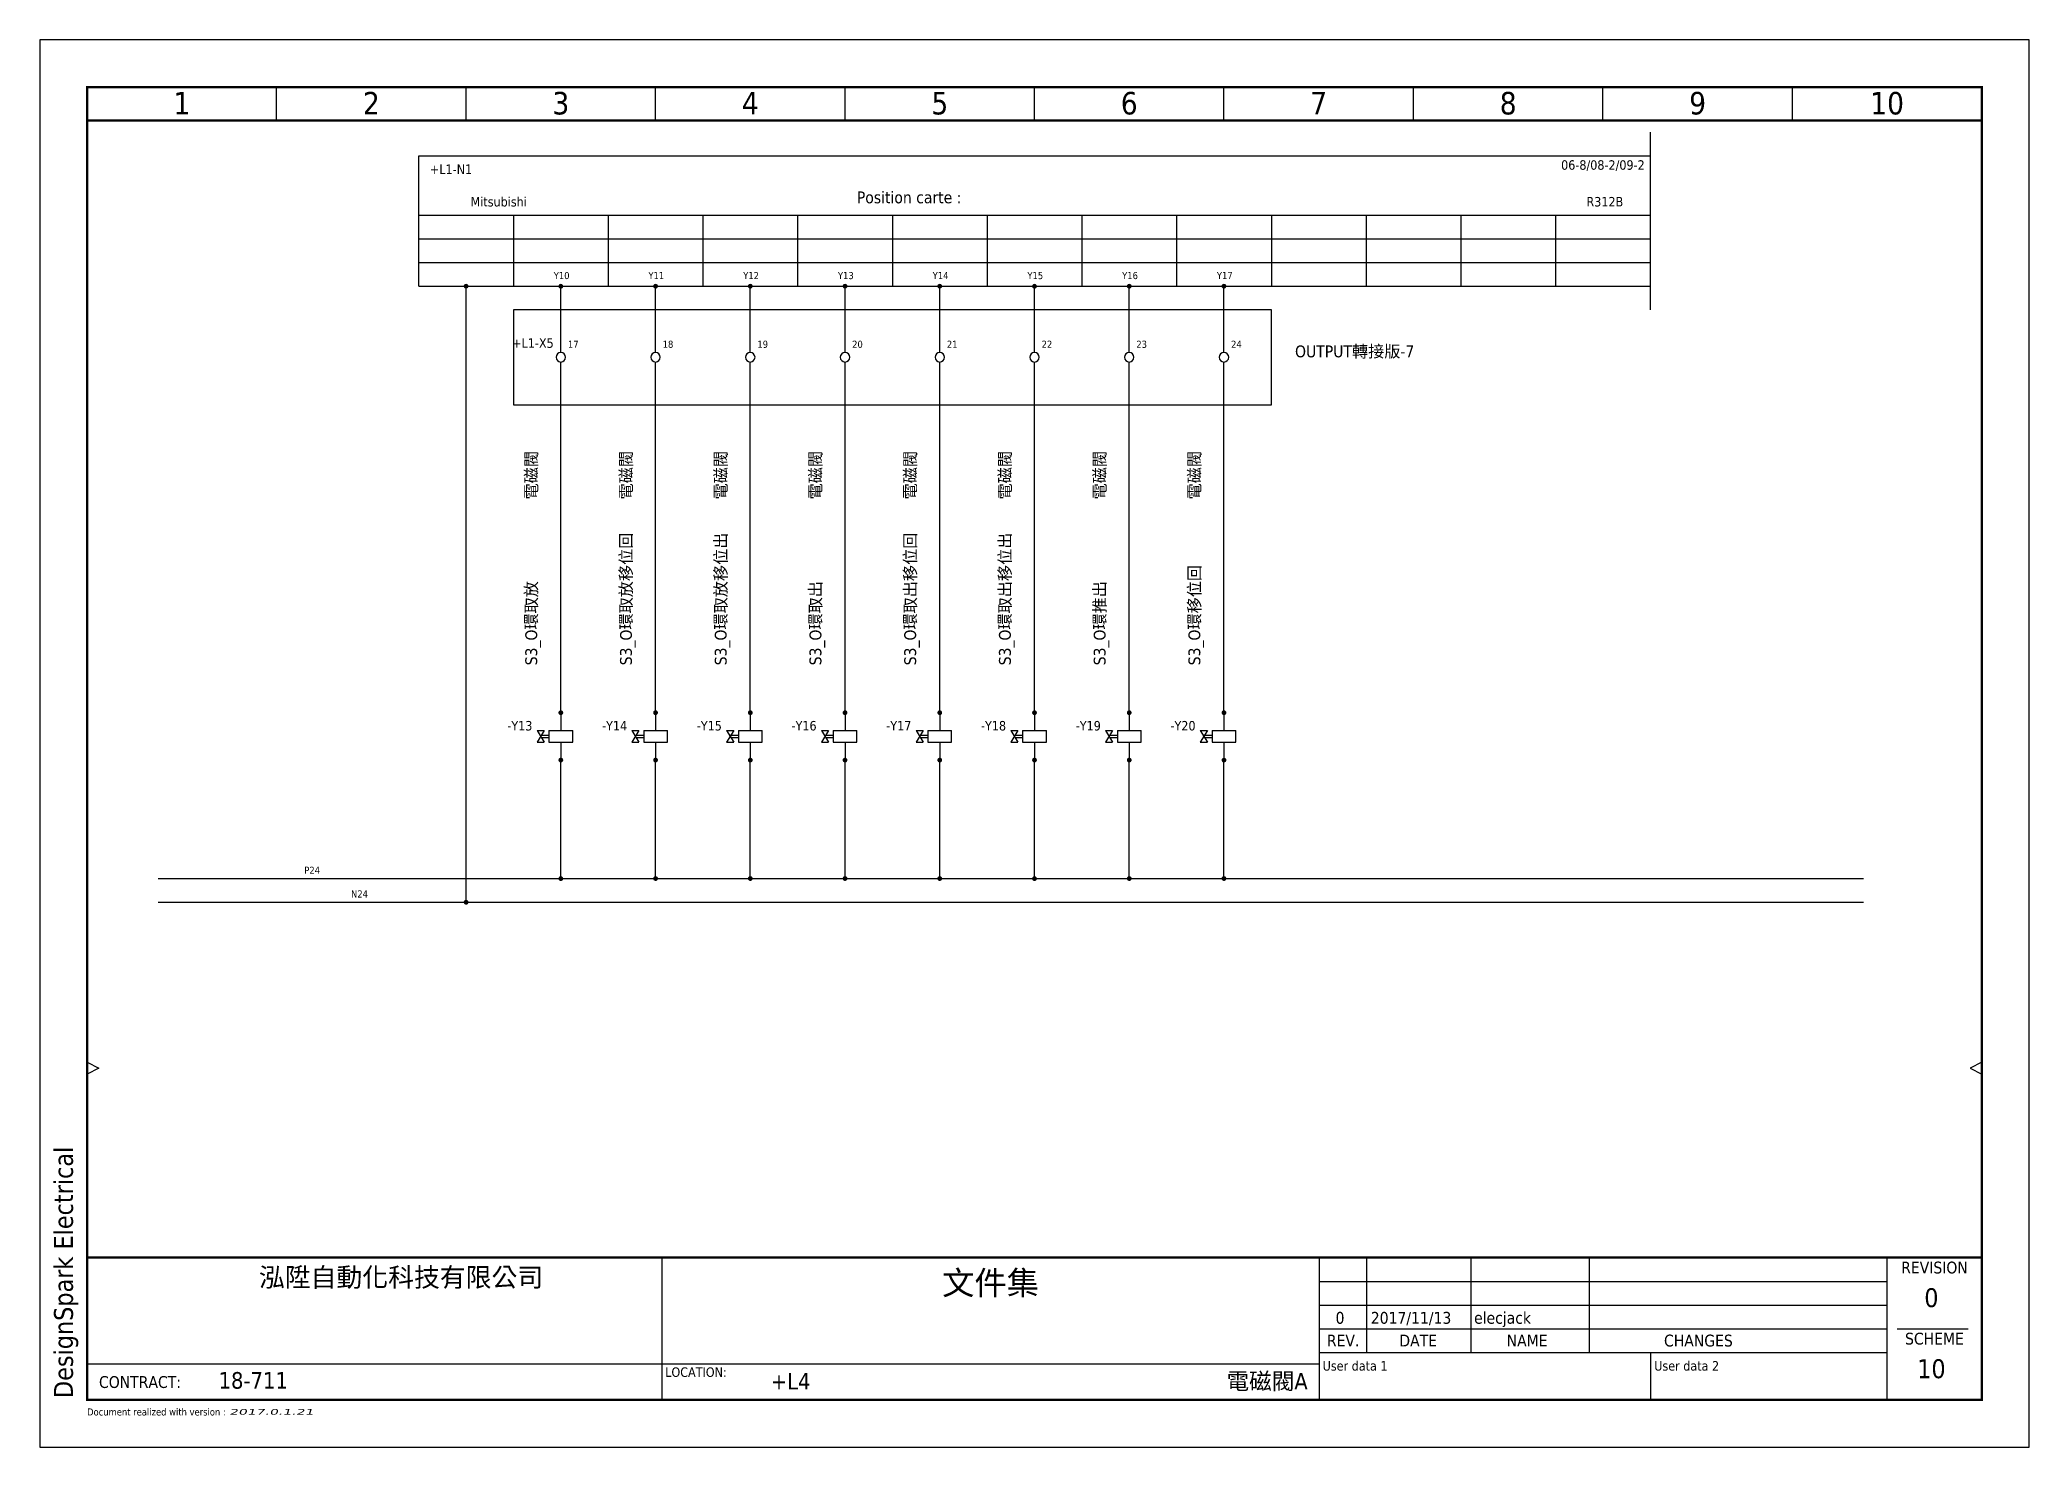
# Model space of a CAD drawing. Header units: millimetres. Extents: x 0 to 420, y 0 to 297.
import ezdxf
from ezdxf.enums import TextEntityAlignment as Align
from ezdxf.lldxf.tags import DXFTag

# ---------------------------------------------------------------- set-up
doc = ezdxf.new("R2010")
doc.units = ezdxf.units.MM
doc.header["$LTSCALE"] = 10
doc.linetypes.add('CONTINU', pattern=[0])
doc.layers.add('DoNotPrint', color=7, linetype='Continuous', plot=False)
doc.layers.add('TITLEBLOCK', color=7, linetype='Continuous')
doc.styles.add('TAHOMA_STANDARD', font='tahoma.ttf')
doc.styles.add('tr_line_equip', font='', dxfattribs={"height": 1.5})
doc.styles.add('TXT_CARTE', font='', dxfattribs={"height": 2.5})
doc.styles.get('tr_line_equip').set_extended_font_data('Tahoma')
doc.styles.get('TXT_CARTE').set_extended_font_data('Tahoma')
tags = doc.linetypes.add('AXES', pattern=[2, 1.25, -0.25, 0.25, -0.25]).pattern_tags.tags
tags[10:11] = [DXFTag(74, 4), DXFTag(75, 0), DXFTag(340, '0'), DXFTag(46, 0.0), DXFTag(50, 0.0), DXFTag(44, 0.0), DXFTag(45, 0.0)]
tags[8:9] = [DXFTag(74, 4), DXFTag(75, 0), DXFTag(340, '0'), DXFTag(46, 0.0), DXFTag(50, 0.0), DXFTag(44, 0.0), DXFTag(45, 0.0)]
tags[6:7] = [DXFTag(74, 4), DXFTag(75, 0), DXFTag(340, '0'), DXFTag(46, 0.0), DXFTag(50, 0.0), DXFTag(44, 0.0), DXFTag(45, 0.0)]
tags[4:5] = [DXFTag(74, 4), DXFTag(75, 0), DXFTag(340, '0'), DXFTag(46, 0.0), DXFTag(50, 0.0), DXFTag(44, 0.0), DXFTag(45, 0.0)]

# ---------------------------------------------------------------- blocks, each defined once
blk = doc.blocks.new('TR-RE008')
at = {"color": 0}
for p, q in [((0, 0), (0, -3.75)), ((0, -6.25), (0, -10))]:
    blk.add_line(p, q, dxfattribs=at)
for p, q in [((-5, -3.75), (-3.5, -6.25)), ((-3.5, -3.75), (-5, -6.25)), ((-5, -3.75), (-3.5, -3.75)), ((-2.5, -3.75), (2.5, -3.75)), ((-2.5, -3.75), (-2.5, -6.25)), ((2.5, -6.25), (2.5, -3.75)), ((-5, -6.25), (-3.5, -6.25)), ((-4.1, -4.75), (-2.5, -4.75)), ((-4.1, -5.25), (-2.5, -5.25)), ((-2.5, -6.25), (2.5, -6.25))]:
    blk.add_line(p, q)
at = {"style": 'TAHOMA_STANDARD'}
blk.add_attdef('#P_TAG_0', (0.5, 0), '', height=1.5, dxfattribs=at)
for tag, p in [('#TAG', (-6, -3.75)), ('#CROSS_REF', (-6, -7))]:
    blk.add_attdef(tag, text='', height=2, dxfattribs=at).set_placement(p, align=Align.RIGHT)
at = {"linetype": 'CONTINU', "style": 'TAHOMA_STANDARD'}
for tag, p in [('#COM_TX_0', (-6.21, -9.79)), ('#COM_TX_1', (-6.21, -12.41))]:
    blk.add_attdef(tag, text='', height=2, dxfattribs=at).set_placement(p, align=Align.RIGHT)
at = {"style": 'TAHOMA_STANDARD'}
blk.add_attdef('#P_TAG_1', text='', height=1.5, dxfattribs=at).set_placement((0.5, -10), align=Align.TOP_LEFT)
blk = doc.blocks.new('TR-8ST')
at = {"color": 7, "linetype": 'AXES'}
blk.add_line((260, 32.5), (260, -5), dxfattribs=at)
at = {"color": 7}
for p, q in [((0, 27.5), (260, 27.5)), ((0, 0), (0, 27.5)), ((0, 15), (260, 15)), ((20, 15), (20, 0)), ((40, 15), (40, 0)), ((60, 15), (60, 0)), ((80, 15), (80, 0)), ((100, 15), (100, 0)), ((120, 15), (120, 0)), ((140, 15), (140, 0)), ((160, 15), (160, 0)), ((180, 15), (180, 0)), ((200, 15), (200, 0)), ((220, 15), (220, 0)), ((240, 15), (240, 0)), ((0, 10), (260, 10)), ((0, 5), (260, 5)), ((0, 0), (260, 0))]:
    blk.add_line(p, q, dxfattribs=at)
at = {"color": 7, "style": 'TXT_CARTE'}
blk.add_text('Position carte :', height=2.5, dxfattribs=at).set_placement((92.5, 17.5))
at = {"color": 7, "style": 'TAHOMA_STANDARD', "oblique": 360}
for tag, p in [('#AIO_1_TZ_0_L1', (29.13, 30)), ('#AIO_2_TZ_0_L1', (49.13, 30)), ('#AIO_2_TZ_1_L1', (52.88, 30)), ('#AIO_3_TZ_0_L1', (69.13, 30)), ('#AIO_4_TZ_0_L1', (89.13, 30)), ('#AIO_5_TZ_0_L1', (109.13, 30)), ('#AIO_6_TZ_0_L1', (129.13, 30)), ('#AIO_7_TZ_0_L1', (149.13, 30)), ('#AIO_8_TZ_0_L1', (169.13, 30))]:
    blk.add_attdef(tag, p, '', height=2, rotation=90, dxfattribs=at)
at = {"color": 7, "style": 'TAHOMA_STANDARD'}
for tag, p in [('#AIO_1_TZ_1_L1', (32.88, 30)), ('#AIO_3_TZ_1_L1', (72.88, 30)), ('#AIO_4_TZ_1_L1', (92.88, 30)), ('#AIO_5_TZ_1_L1', (112.88, 30)), ('#AIO_6_TZ_1_L1', (132.88, 30)), ('#AIO_7_TZ_1_L1', (152.88, 30)), ('#AIO_8_TZ_1_L1', (172.88, 30))]:
    blk.add_attdef(tag, p, '', height=2, rotation=90, dxfattribs=at)
for tag, p in [('#TAG', (2.37, 23.69)), ('#REF_DES_1', (10.95, 16.83)), ('#TD_1', (117.5, 17.5))]:
    blk.add_attdef(tag, p, '', height=2, dxfattribs=at)
at = {"color": 7, "style": 'TAHOMA_STANDARD', "oblique": 360}
blk.add_attdef('#CROSS_REF', text='', height=2, dxfattribs=at).set_placement((258.83, 24.58), align=Align.RIGHT)
at = {"color": 7, "style": 'TAHOMA_STANDARD'}
for tag, p in [('#REF_DES_3', (254.01, 19.96)), ('#REF_DES_2', (254.29, 16.83))]:
    blk.add_attdef(tag, text='', height=2, dxfattribs=at).set_placement(p, align=Align.RIGHT)
for tag, p in [('VOI_1', (30.35, 11.5)), ('VOI_2', (50.35, 11.5)), ('VOI_3', (70.35, 11.5)), ('VOI_4', (90.35, 11.5)), ('VOI_5', (110.35, 11.5)), ('VOI_6', (130.35, 11.5)), ('VOI_7', (150.35, 11.5)), ('VOI_8', (170.35, 11.5)), ('MNB_0|0', (10.33, 6.5)), ('MNB_1|0', (30.33, 6.5)), ('MNB_2|0', (50.33, 6.5)), ('MNB_3|0', (70.33, 6.5)), ('MNB_4|0', (90.33, 6.5)), ('MNB_5|0', (110.33, 6.5)), ('MNB_6|0', (130.33, 6.5)), ('MNB_7|0', (150.33, 6.5)), ('MNB_8|0', (170.33, 6.5))]:
    blk.add_attdef(tag, text='', height=2, dxfattribs=at).set_placement(p, align=Align.CENTER)
at = {"style": 'TAHOMA_STANDARD'}
for tag, p in [('#P_TAG_0', (10.16, 1.5)), ('#P_TAG_1', (30.17, 1.5)), ('#P_TAG_2', (50.16, 1.5)), ('#P_TAG_3', (70.17, 1.5)), ('#P_TAG_4', (90.17, 1.5)), ('#P_TAG_5', (110.17, 1.5)), ('#P_TAG_6', (130.17, 1.5)), ('#P_TAG_7', (150.17, 1.5)), ('#P_TAG_8', (170.17, 1.5))]:
    blk.add_attdef(tag, text='', height=1.5, dxfattribs=at).set_placement(p, align=Align.CENTER)
blk = doc.blocks.new('TR_FDP_BASEA3CA_EN')
at = {"color": 7}
for p, q in [((50, 280), (50, 287)), ((90, 280), (90, 287)), ((130, 280), (130, 287)), ((170, 280), (170, 287)), ((210, 280), (210, 287)), ((250, 280), (250, 287)), ((290, 280), (290, 287)), ((330, 280), (330, 287)), ((370, 280), (370, 287)), ((10, 81.25), (12.5, 80)), ((12.5, 80), (10, 78.75)), ((410, 81.25), (407.5, 80)), ((407.5, 80), (410, 78.75)), ((131.41, 10), (131.41, 40)), ((270.16, 10), (270.16, 40)), ((280.16, 20), (280.16, 40)), ((302.16, 20), (302.16, 40)), ((327.16, 20), (327.16, 40)), ((390, 10), (390, 40)), ((270.16, 35), (390, 35)), ((270.16, 30), (390, 30)), ((270.16, 25), (390, 25)), ((392.11, 25), (407.11, 25)), ((270.16, 17.5), (10, 17.5)), ((270.16, 20), (390, 20)), ((340.08, 20), (340.08, 10))]:
    blk.add_line(p, q, dxfattribs=at)
at = {"color": 7, "const_width": 0.5}
blk.add_lwpolyline([(10, 287), (410, 287), (410, 10), (10, 10)], close=True, dxfattribs=at)
for points in [[(10, 280), (410, 280)], [(10, 40), (410, 40)]]:
    blk.add_lwpolyline(points, dxfattribs=at)
at = {"layer": 'DoNotPrint', "color": 7}
for p, q in [((420, 297), (0, 297)), ((0, 297), (0, 0)), ((420, 0), (420, 297)), ((0, 0), (420, 0))]:
    blk.add_line(p, q, dxfattribs=at)
at = {"color": 7, "style": 'TAHOMA_STANDARD'}
for s, p in [('REVISION', (400, 37.91)), ('CHANGES', (350.16, 22.5)), ('SCHEME', (400, 22.91))]:
    blk.add_text(s, height=2.5, dxfattribs=at).set_placement(p, align=Align.MIDDLE_CENTER)
for s, p in [('REV.', (275.16, 22.5)), ('DATE', (291, 22.5)), ('NAME', (314, 22.5))]:
    blk.add_text(s, height=2.5, dxfattribs=at).set_placement(p, align=Align.MIDDLE)
for s, height, p in [('LOCATION:', 2, (132.04, 15.84)), ('CONTRACT:', 2.5, (12.5, 13.75)), ('Document realized with version :', 1.5, (9.99, 7.44))]:
    blk.add_text(s, height=height, dxfattribs=at).set_placement(p, align=Align.MIDDLE_LEFT)
for tag, height, p in [('#COL', 4.75, (30, 281.25)), ('#COL', 4.75, (70, 281.25)), ('#COL', 4.75, (110, 281.25)), ('#COL', 4.75, (150, 281.25)), ('#COL', 4.75, (190, 281.25)), ('#COL', 4.75, (230, 281.25)), ('#COL', 4.75, (270, 281.25)), ('#COL', 4.75, (310, 281.25)), ('#COL', 4.75, (350, 281.25)), ('#COL', 4.75, (390, 281.25)), ('#PROJECT_DWG_OFFICE', 4, (76.27, 33.86)), ('#BUNDLE_TZ_0_L1', 5, (200.73, 32.17)), ('#PROJECT_DWG_OFFICE_ADDRESS_1', 3, (76.27, 28.22)), ('#PROJECT_DWG_OFFICE_ADDRESS_2', 3, (76.27, 24.16)), ('#FOLIO_TZ_1_L1', 4, (200.8, 24.51)), ('#PROJECT_DWG_OFFICE_ADDRESS_3', 3, (76.27, 19.93)), ('#FOLIO_TZ_2_L1', 4, (200.74, 18.8))]:
    blk.add_attdef(tag, text='', height=height, dxfattribs=at).set_placement(p, align=Align.CENTER)
blk.add_attdef('#APP_NAME', text='', height=4, rotation=90, dxfattribs=at).set_placement((5, 10.37), align=Align.MIDDLE_LEFT)
for tag, height, p in [('#REV_NO_-0', 2.5, (274.5, 37.3)), ('#REV_NO_-1', 2.5, (274.5, 32.4)), ('#REV_NO', 4, (399.35, 31.56)), ('#REV_NO_-2', 2.5, (274.5, 27.3)), ('#FOLIO_TAG', 4, (399.35, 16.56))]:
    blk.add_attdef(tag, text='', height=height, dxfattribs=at).set_placement(p, align=Align.MIDDLE_CENTER)
for tag, height, p in [('#REV_CREATED_ON_-0', 2.5, (281, 37.2)), ('#REV_CREATED_BY_-0', 2.5, (302.7, 37.3)), ('#REV_NO_-0_TZ_0_L1', 2.5, (327.9, 37.3)), ('#REV_CREATED_BY_-1', 2.5, (302.7, 32.4)), ('#REV_CREATED_ON_-1', 2.5, (281, 32.1)), ('#REV_NO_-1_TZ_0_L1', 2.5, (327.9, 32.1)), ('#REV_CREATED_ON_-2', 2.5, (281, 27.3)), ('#REV_CREATED_BY_-2', 2.5, (302.8, 27.3)), ('#REV_NO_-2_TZ_0_L1', 2.5, (327.9, 27.5)), ('#FOLIO_LOC_TAG', 3.5, (154.33, 13.94))]:
    blk.add_attdef(tag, text='', height=height, dxfattribs=at).set_placement(p, align=Align.MIDDLE_LEFT)
for tag, p, height in [('##BUNDLE_TX_0_EN', (270.84, 16.16), 2), ('##BUNDLE_TX_1_EN', (340.84, 16.16), 2), ('#BUNDLE_TX_0', (271.84, 12.16), 2.5), ('#BUNDLE_TX_1', (342.1, 12.16), 2.5)]:
    blk.add_attdef(tag, p, '', height=height, dxfattribs=at)
blk.add_attdef('#PROJECT_CONTRACT_NUM', text='', height=3.5, dxfattribs=at).set_placement((37.75, 11.3), align=Align.BOTTOM_LEFT)
blk.add_attdef('#FOLIO_LOC_TZ_0_L1', text='', height=3.5, dxfattribs=at).set_placement((267.68, 13.94), align=Align.MIDDLE_RIGHT)
at = {"color": 7, "style": 'TAHOMA_STANDARD', "oblique": 15, "width": 2.071003}
blk.add_attdef('#ELVER', text='', height=1.21, dxfattribs=at).set_placement((40, 7.46), align=Align.MIDDLE_LEFT)
blk = doc.blocks.new('TR-BR001')
at = {"color": 0, "linetype": 'Continuous'}
blk.add_circle((0, 0), 1, dxfattribs=at)
at = {"color": 7, "style": 'TAHOMA_STANDARD'}
blk.add_attdef('#PARENT_TAG', text='', height=2, dxfattribs=at).set_placement((-1.5, 2), align=Align.RIGHT)
at = {"style": 'TAHOMA_STANDARD'}
blk.add_attdef('#P_TAG_0', (0.5, 1), '', height=0.9, dxfattribs=at)
at = {"color": 7, "style": 'TAHOMA_STANDARD'}
blk.add_attdef('#SHORT_TAG', (1.5, 2), '', height=1.5, dxfattribs=at)
at = {"style": 'TAHOMA_STANDARD'}
blk.add_attdef('#P_TAG_1', text='', height=0.9, dxfattribs=at).set_placement((0.5, -1), align=Align.TOP_LEFT)

msp = doc.modelspace()

# ---------------------------------------------------------------- linework, layer by layer
at = {"color": 12}
for points in [[(90.28, 245, 0.45, 0.45, 1), (89.72, 245, 0.45, 0.45, 1)], [(110.28, 245, 0.45, 0.45, 1), (109.72, 245, 0.45, 0.45, 1)], [(130.28, 245, 0.45, 0.45, 1), (129.72, 245, 0.45, 0.45, 1)], [(150.28, 245, 0.45, 0.45, 1), (149.72, 245, 0.45, 0.45, 1)], [(170.28, 245, 0.45, 0.45, 1), (169.72, 245, 0.45, 0.45, 1)], [(190.28, 245, 0.45, 0.45, 1), (189.72, 245, 0.45, 0.45, 1)], [(210.28, 245, 0.45, 0.45, 1), (209.72, 245, 0.45, 0.45, 1)], [(230.28, 245, 0.45, 0.45, 1), (229.72, 245, 0.45, 0.45, 1)], [(250.28, 245, 0.45, 0.45, 1), (249.72, 245, 0.45, 0.45, 1)], [(110.28, 155, 0.45, 0.45, 1), (109.72, 155, 0.45, 0.45, 1)], [(130.28, 155, 0.45, 0.45, 1), (129.72, 155, 0.45, 0.45, 1)], [(150.28, 155, 0.45, 0.45, 1), (149.72, 155, 0.45, 0.45, 1)], [(170.28, 155, 0.45, 0.45, 1), (169.72, 155, 0.45, 0.45, 1)], [(190.28, 155, 0.45, 0.45, 1), (189.72, 155, 0.45, 0.45, 1)], [(210.28, 155, 0.45, 0.45, 1), (209.72, 155, 0.45, 0.45, 1)], [(230.28, 155, 0.45, 0.45, 1), (229.72, 155, 0.45, 0.45, 1)], [(250.28, 155, 0.45, 0.45, 1), (249.72, 155, 0.45, 0.45, 1)], [(110.28, 145, 0.45, 0.45, 1), (109.72, 145, 0.45, 0.45, 1)], [(130.28, 145, 0.45, 0.45, 1), (129.72, 145, 0.45, 0.45, 1)], [(150.28, 145, 0.45, 0.45, 1), (149.72, 145, 0.45, 0.45, 1)], [(170.28, 145, 0.45, 0.45, 1), (169.72, 145, 0.45, 0.45, 1)], [(190.28, 145, 0.45, 0.45, 1), (189.72, 145, 0.45, 0.45, 1)], [(210.28, 145, 0.45, 0.45, 1), (209.72, 145, 0.45, 0.45, 1)], [(230.28, 145, 0.45, 0.45, 1), (229.72, 145, 0.45, 0.45, 1)], [(250.28, 145, 0.45, 0.45, 1), (249.72, 145, 0.45, 0.45, 1)]]:
    msp.add_lwpolyline(points, format="xyseb", close=True, dxfattribs=at)
at = {"color": 231, "linetype": 'Continuous'}
for points in [[(90, 115), (90, 245)], [(110, 231), (110, 245)], [(130, 231), (130, 245)], [(150, 231), (150, 245)], [(170, 231), (170, 245)], [(190, 231), (190, 245)], [(210, 231), (210, 245)], [(230, 231), (230, 245)], [(250, 231), (250, 245)], [(110, 155), (110, 229)], [(130, 155), (130, 229)], [(150, 155), (150, 229)], [(170, 155), (170, 229)], [(190, 155), (190, 229)], [(210, 155), (210, 229)], [(230, 155), (230, 229)], [(250, 155), (250, 229)], [(110, 120), (110, 145)], [(130, 120), (130, 145)], [(150, 120), (150, 145)], [(170, 120), (170, 145)], [(190, 120), (190, 145)], [(210, 120), (210, 145)], [(230, 120), (230, 145)], [(250, 120), (250, 145)], [(25, 120), (110, 120)], [(110, 120), (130, 120)], [(130, 120), (150, 120)], [(150, 120), (170, 120)], [(170, 120), (190, 120)], [(190, 120), (210, 120)], [(210, 120), (230, 120)], [(230, 120), (250, 120)], [(250, 120), (385, 120)], [(25, 115), (90, 115)], [(90, 115), (385, 115)]]:
    msp.add_lwpolyline(points, dxfattribs=at)
msp.add_lwpolyline([(100, 240), (100, 220), (260, 220), (260, 240)], close=True)
at = {"color": 221}
for points in [[(110.28, 120, 0.45, 0.45, 1), (109.72, 120, 0.45, 0.45, 1)], [(130.28, 120, 0.45, 0.45, 1), (129.72, 120, 0.45, 0.45, 1)], [(150.28, 120, 0.45, 0.45, 1), (149.72, 120, 0.45, 0.45, 1)], [(170.28, 120, 0.45, 0.45, 1), (169.72, 120, 0.45, 0.45, 1)], [(190.28, 120, 0.45, 0.45, 1), (189.72, 120, 0.45, 0.45, 1)], [(210.28, 120, 0.45, 0.45, 1), (209.72, 120, 0.45, 0.45, 1)], [(230.28, 120, 0.45, 0.45, 1), (229.72, 120, 0.45, 0.45, 1)], [(250.28, 120, 0.45, 0.45, 1), (249.72, 120, 0.45, 0.45, 1)], [(90.28, 115, 0.45, 0.45, 1), (89.72, 115, 0.45, 0.45, 1)]]:
    msp.add_lwpolyline(points, format="xyseb", close=True, dxfattribs=at)

# ---------------------------------------------------------------- block references
ref = msp.add_blockref('TR-8ST', (80, 245))
ref.add_attrib('#REF_DES_2', 'R312B', dxfattribs={"color": 7, "height": 2, "style": 'TAHOMA_STANDARD'}).set_placement((334.29, 261.83), align=Align.RIGHT)
ref.add_attrib('#REF_DES_1', 'Mitsubishi', (90.95, 261.83), dxfattribs={"color": 7, "height": 2, "style": 'TAHOMA_STANDARD'})
ref.add_attrib('#TAG', '+L1-N1', (82.37, 268.69), dxfattribs={"color": 7, "height": 2, "style": 'TAHOMA_STANDARD'})
ref.add_attrib('#CROSS_REF', '06-8/08-2/09-2', dxfattribs={"color": 7, "height": 2, "style": 'TAHOMA_STANDARD'}).set_placement((338.83, 269.58), align=Align.RIGHT)
ref.add_attrib('#P_TAG_1', 'Y10', dxfattribs={"height": 1.5, "style": 'TAHOMA_STANDARD'}).set_placement((110.17, 246.5), align=Align.CENTER)
ref.add_attrib('#P_TAG_2', 'Y11', dxfattribs={"height": 1.5, "style": 'TAHOMA_STANDARD'}).set_placement((130.16, 246.5), align=Align.CENTER)
ref.add_attrib('#P_TAG_3', 'Y12', dxfattribs={"height": 1.5, "style": 'TAHOMA_STANDARD'}).set_placement((150.17, 246.5), align=Align.CENTER)
ref.add_attrib('#P_TAG_4', 'Y13', dxfattribs={"height": 1.5, "style": 'TAHOMA_STANDARD'}).set_placement((170.17, 246.5), align=Align.CENTER)
ref.add_attrib('#P_TAG_5', 'Y14', dxfattribs={"height": 1.5, "style": 'TAHOMA_STANDARD'}).set_placement((190.17, 246.5), align=Align.CENTER)
ref.add_attrib('#P_TAG_6', 'Y15', dxfattribs={"height": 1.5, "style": 'TAHOMA_STANDARD'}).set_placement((210.17, 246.5), align=Align.CENTER)
ref.add_attrib('#P_TAG_7', 'Y16', dxfattribs={"height": 1.5, "style": 'TAHOMA_STANDARD'}).set_placement((230.17, 246.5), align=Align.CENTER)
ref.add_attrib('#P_TAG_8', 'Y17', dxfattribs={"height": 1.5, "style": 'TAHOMA_STANDARD'}).set_placement((250.17, 246.5), align=Align.CENTER)
at = {"extrusion": (0, 0, -1)}
ref = msp.add_blockref('TR-BR001', (-110, 230), dxfattribs=dict(at, rotation=180))
ref.add_attrib('#SHORT_TAG', '17', (111.5, 232), dxfattribs={"color": 7, "height": 1.5, "style": 'TAHOMA_STANDARD'})
ref.add_attrib('#PARENT_TAG', '+L1-X5', dxfattribs={"color": 7, "height": 2, "style": 'TAHOMA_STANDARD'}).set_placement((108.5, 232), align=Align.RIGHT)
ref = msp.add_blockref('TR-BR001', (-130, 230), dxfattribs=dict(at, rotation=180))
ref.add_attrib('#SHORT_TAG', '18', (131.5, 232), dxfattribs={"color": 7, "height": 1.5, "style": 'TAHOMA_STANDARD'})
ref = msp.add_blockref('TR-BR001', (-150, 230), dxfattribs=dict(at, rotation=180))
ref.add_attrib('#SHORT_TAG', '19', (151.5, 232), dxfattribs={"color": 7, "height": 1.5, "style": 'TAHOMA_STANDARD'})
ref = msp.add_blockref('TR-BR001', (-170, 230), dxfattribs=dict(at, rotation=180))
ref.add_attrib('#SHORT_TAG', '20', (171.5, 232), dxfattribs={"color": 7, "height": 1.5, "style": 'TAHOMA_STANDARD'})
ref = msp.add_blockref('TR-BR001', (-190, 230), dxfattribs=dict(at, rotation=180))
ref.add_attrib('#SHORT_TAG', '21', (191.5, 232), dxfattribs={"color": 7, "height": 1.5, "style": 'TAHOMA_STANDARD'})
ref = msp.add_blockref('TR-BR001', (-210, 230), dxfattribs=dict(at, rotation=180))
ref.add_attrib('#SHORT_TAG', '22', (211.5, 232), dxfattribs={"color": 7, "height": 1.5, "style": 'TAHOMA_STANDARD'})
ref = msp.add_blockref('TR-BR001', (-230, 230), dxfattribs=dict(at, rotation=180))
ref.add_attrib('#SHORT_TAG', '23', (231.5, 232), dxfattribs={"color": 7, "height": 1.5, "style": 'TAHOMA_STANDARD'})
ref = msp.add_blockref('TR-BR001', (-250, 230), dxfattribs=dict(at, rotation=180))
ref.add_attrib('#SHORT_TAG', '24', (251.5, 232), dxfattribs={"color": 7, "height": 1.5, "style": 'TAHOMA_STANDARD'})
for p, values in [((110, 155), {'#TAG': '-Y13'}), ((130, 155), {'#TAG': '-Y14'}), ((150, 155), {'#TAG': '-Y15'}), ((170, 155), {'#TAG': '-Y16'}), ((190, 155), {'#TAG': '-Y17'}), ((210, 155), {'#TAG': '-Y18'}), ((230, 155), {'#TAG': '-Y19'}), ((250, 155), {'#TAG': '-Y20'})]:
    msp.add_blockref('TR-RE008', p).add_auto_attribs(values)
at = {"layer": 'TITLEBLOCK'}
ref = msp.add_blockref('TR_FDP_BASEA3CA_EN', (0, 0), dxfattribs=at)
ref.add_attrib('#COL', '1', dxfattribs={"layer": '0', "color": 7, "height": 4.75, "style": 'TAHOMA_STANDARD'}).set_placement((30, 281.25), align=Align.CENTER)
ref.add_attrib('#COL', '2', dxfattribs={"layer": '0', "color": 7, "height": 4.75, "style": 'TAHOMA_STANDARD'}).set_placement((70, 281.25), align=Align.CENTER)
ref.add_attrib('#COL', '3', dxfattribs={"layer": '0', "color": 7, "height": 4.75, "style": 'TAHOMA_STANDARD'}).set_placement((110, 281.25), align=Align.CENTER)
ref.add_attrib('#COL', '4', dxfattribs={"layer": '0', "color": 7, "height": 4.75, "style": 'TAHOMA_STANDARD'}).set_placement((150, 281.25), align=Align.CENTER)
ref.add_attrib('#COL', '5', dxfattribs={"layer": '0', "color": 7, "height": 4.75, "style": 'TAHOMA_STANDARD'}).set_placement((190, 281.25), align=Align.CENTER)
ref.add_attrib('#COL', '6', dxfattribs={"layer": '0', "color": 7, "height": 4.75, "style": 'TAHOMA_STANDARD'}).set_placement((230, 281.25), align=Align.CENTER)
ref.add_attrib('#COL', '7', dxfattribs={"layer": '0', "color": 7, "height": 4.75, "style": 'TAHOMA_STANDARD'}).set_placement((270, 281.25), align=Align.CENTER)
ref.add_attrib('#COL', '8', dxfattribs={"layer": '0', "color": 7, "height": 4.75, "style": 'TAHOMA_STANDARD'}).set_placement((310, 281.25), align=Align.CENTER)
ref.add_attrib('#COL', '9', dxfattribs={"layer": '0', "color": 7, "height": 4.75, "style": 'TAHOMA_STANDARD'}).set_placement((350, 281.25), align=Align.CENTER)
ref.add_attrib('#COL', '10', dxfattribs={"layer": '0', "color": 7, "height": 4.75, "style": 'TAHOMA_STANDARD'}).set_placement((390, 281.25), align=Align.CENTER)
ref.add_attrib('#FOLIO_TAG', '10', dxfattribs={"layer": '0', "color": 7, "height": 4, "style": 'TAHOMA_STANDARD'}).set_placement((399.35, 16.56), align=Align.MIDDLE_CENTER)
ref.add_attrib('#FOLIO_LOC_TAG', '+L4', dxfattribs={"layer": '0', "color": 7, "height": 3.5, "style": 'TAHOMA_STANDARD'}).set_placement((154.33, 13.94), align=Align.MIDDLE_LEFT)
ref.add_attrib('#FOLIO_LOC_TZ_0_L1', '電磁閥A', dxfattribs={"layer": '0', "color": 7, "height": 3.5, "style": 'TAHOMA_STANDARD'}).set_placement((267.68, 13.94), align=Align.MIDDLE_RIGHT)
ref.add_attrib('#BUNDLE_TZ_0_L1', '文件集', dxfattribs={"layer": '0', "color": 7, "height": 5, "style": 'TAHOMA_STANDARD'}).set_placement((200.73, 32.17), align=Align.CENTER)
ref.add_attrib('#PROJECT_CONTRACT_NUM', '18-711', dxfattribs={"layer": '0', "color": 7, "height": 3.5, "style": 'TAHOMA_STANDARD'}).set_placement((37.75, 11.3), align=Align.BOTTOM_LEFT)
ref.add_attrib('#REV_NO', '0', dxfattribs={"layer": '0', "color": 7, "height": 4, "style": 'TAHOMA_STANDARD'}).set_placement((399.35, 31.56), align=Align.MIDDLE_CENTER)
ref.add_attrib('#ELVER', '2017.0.1.21', dxfattribs={"layer": '0', "color": 7, "height": 1.2071, "style": 'TAHOMA_STANDARD', "oblique": 15, "width": 2.071003}).set_placement((40, 7.46), align=Align.MIDDLE_LEFT)
ref.add_attrib('#PROJECT_DWG_OFFICE', '泓陞自動化科技有限公司', dxfattribs={"layer": '0', "color": 7, "height": 4, "style": 'TAHOMA_STANDARD'}).set_placement((76.27, 33.86), align=Align.CENTER)
ref.add_attrib('##BUNDLE_TX_0_EN', 'User data 1', (270.84, 16.16), dxfattribs={"layer": '0', "color": 7, "height": 2, "style": 'TAHOMA_STANDARD'})
ref.add_attrib('##BUNDLE_TX_1_EN', 'User data 2', (340.84, 16.16), dxfattribs={"layer": '0', "color": 7, "height": 2, "style": 'TAHOMA_STANDARD'})
ref.add_attrib('#REV_NO_-2', '0', dxfattribs={"layer": '0', "color": 7, "height": 2.5, "style": 'TAHOMA_STANDARD'}).set_placement((274.5, 27.3), align=Align.MIDDLE_CENTER)
ref.add_attrib('#REV_CREATED_ON_-2', '2017/11/13', dxfattribs={"layer": '0', "color": 7, "height": 2.5, "style": 'TAHOMA_STANDARD'}).set_placement((281, 27.3), align=Align.MIDDLE_LEFT)
ref.add_attrib('#REV_CREATED_BY_-2', 'elecjack', dxfattribs={"layer": '0', "color": 7, "height": 2.5, "style": 'TAHOMA_STANDARD'}).set_placement((302.8, 27.3), align=Align.MIDDLE_LEFT)
ref.add_attrib('#APP_NAME', 'DesignSpark Electrical', dxfattribs={"layer": '0', "color": 7, "height": 4, "rotation": 90, "style": 'TAHOMA_STANDARD'}).set_placement((5, 10.37), align=Align.MIDDLE_LEFT)

# ---------------------------------------------------------------- texts
at = {"style": 'TAHOMA_STANDARD'}
msp.add_text('OUTPUT轉接版-7', height=2.5, dxfattribs=at).set_placement((265, 230))
for s, p in [('電磁閥', (105, 200)), ('電磁閥', (125, 200)), ('電磁閥', (145, 200)), ('電磁閥', (165, 200)), ('電磁閥', (185, 200)), ('電磁閥', (205, 200)), ('電磁閥', (225, 200)), ('電磁閥', (245, 200)), ('S3_O環取放移位回', (125, 165)), ('S3_O環取放移位出', (145, 165)), ('S3_O環取出移位回', (185, 165)), ('S3_O環取出移位出', (205, 165)), ('S3_O環移位回', (245, 165)), ('S3_O環取放', (105, 165)), ('S3_O環取出', (165, 165)), ('S3_O環推出', (225, 165))]:
    msp.add_text(s, height=2.5, rotation=90, dxfattribs=at).set_placement(p)
at = {"color": 7, "style": 'tr_line_equip'}
for s, p in [('P24', (57.5, 121)), ('N24', (67.5, 116))]:
    msp.add_text(s, height=1.5, dxfattribs=at).set_placement(p, align=Align.CENTER)

doc.saveas('drawing.dxf')
